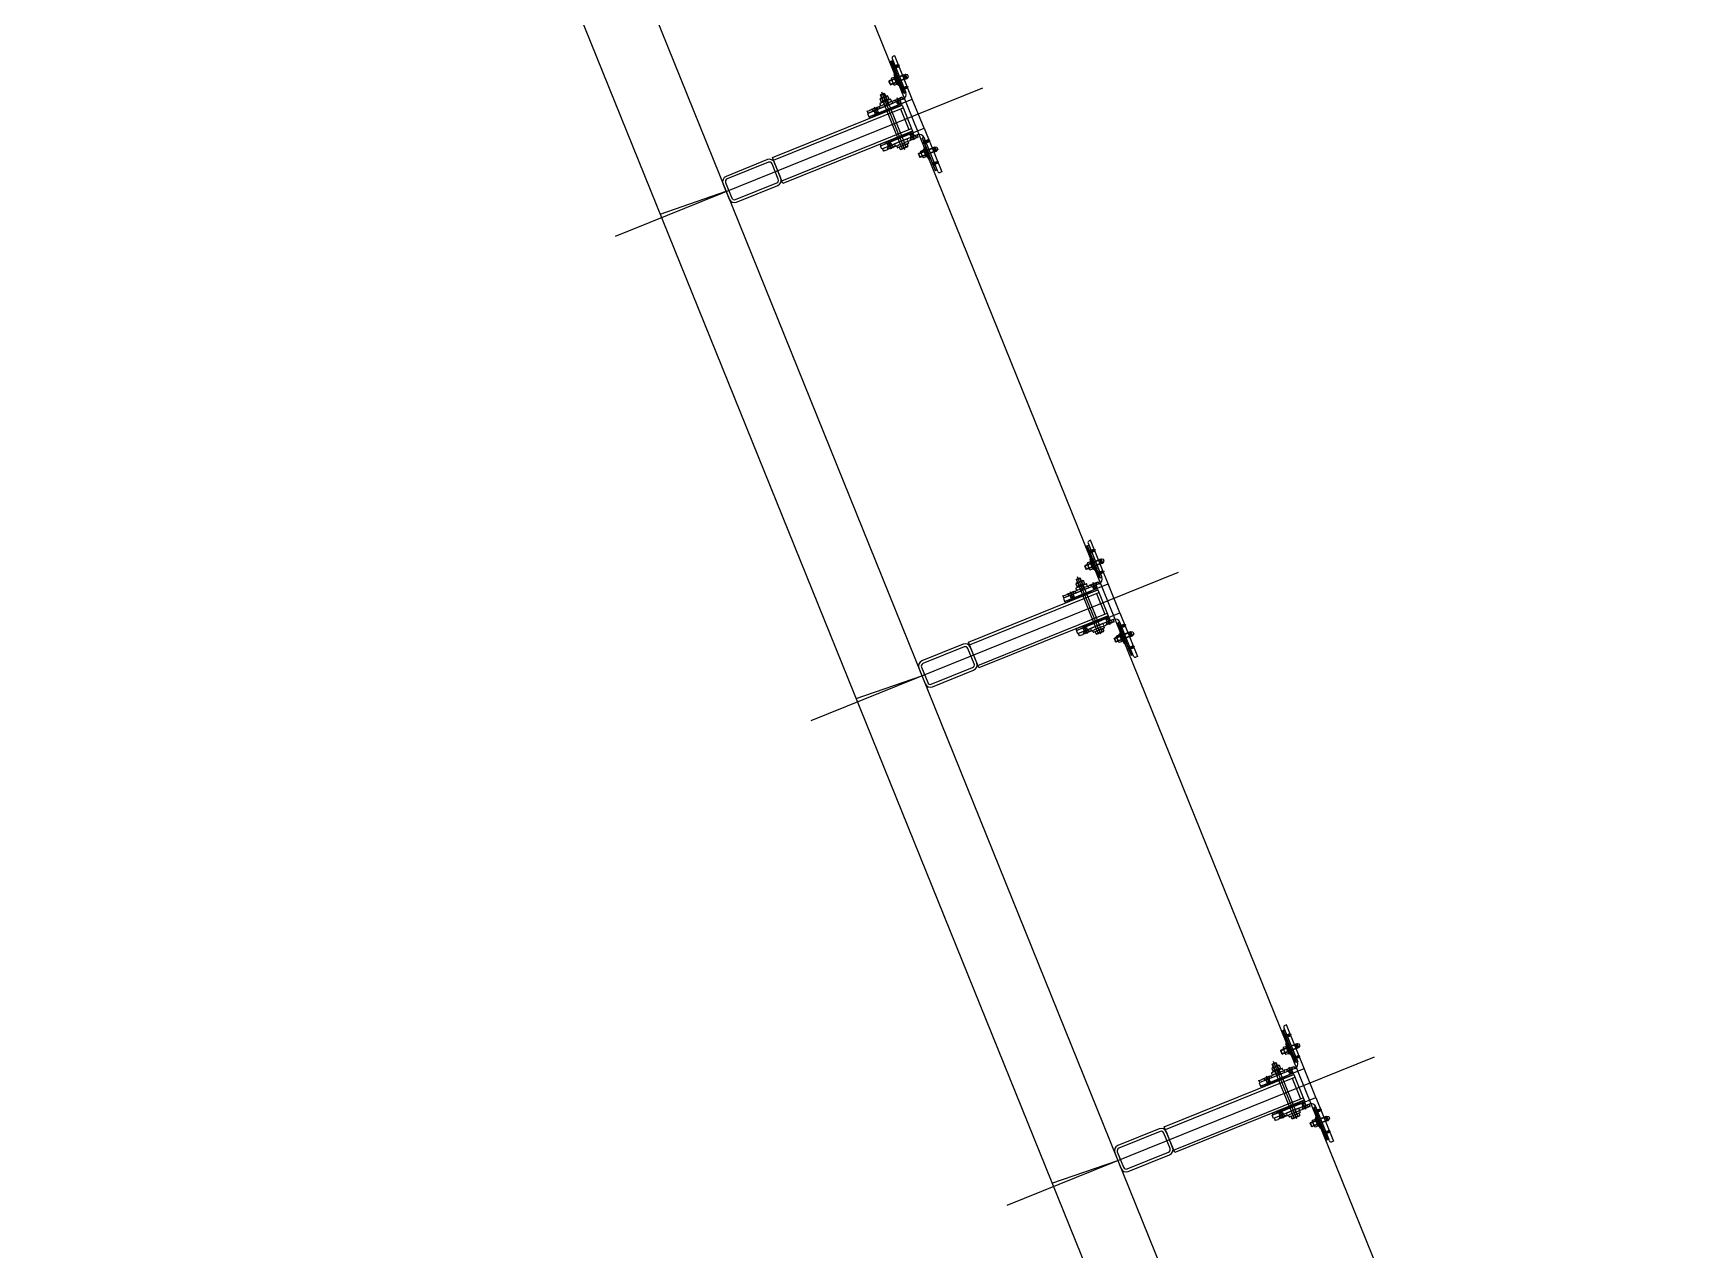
# Model space of a CAD drawing. Extents: x 809487 to 809680, y 818779 to 819225.
# Drawn here: x 809525.603 to 809530.392, y 818966.643 to 818970.139 of the extents above; entities that cross this region are included whole.
import ezdxf

# ---------------------------------------------------------------- set-up
doc = ezdxf.new("R2010")
doc.units = 0
for name, color, linetype in [('Default', 7, 'Continuous'), ('F-Glazing', 7, 'Continuous'), ('MAJ223__', 7, 'Continuous'), ('MAJ292_1', 7, 'Continuous'), ('MAJ292__', 7, 'Continuous'), ('MAJ314__scope', 7, 'Continuous'), ('MAJ318__', 7, 'Continuous'), ('MAJ322__', 7, 'Continuous'), ('MAJ325__', 7, 'Continuous'), ('MAJ520__', 7, 'Continuous'), ('WELDING', 7, 'Continuous')]:
    doc.layers.add(name, color=color, linetype=linetype)

# ---------------------------------------------------------------- blocks, each defined once
blk = doc.blocks.new('A$C62E2240C')
at = {"layer": 'MAJ223__'}
for p, q in [((-0.005, -0.01), (0.0181, -0.01)), ((0.005, -0.0058), (0.0135, -0.0058)), ((0.005, -0.0142), (0.0135, -0.0142)), ((0.0127, -0.005), (0.0127, -0.015))]:
    blk.add_line(p, q, dxfattribs=at)
blk.add_lwpolyline([(0, 0), (0.005, -0.005), (0.005, -0.015), (0, -0.02)], close=True, dxfattribs=at)
for points in [[(0, -0.0113), (0.0033, -0.0113), (0.0033, -0.0088), (0, -0.0088)], [(0.005, -0.005), (0.0127, -0.005), (0.0135, -0.0058), (0.0135, -0.0142), (0.0127, -0.015), (0.005, -0.015)]]:
    blk.add_lwpolyline(points, dxfattribs=at)
blk = doc.blocks.new('TM12NUT')
at = {"layer": 'Default'}
for p, q in [((0.0078, 0), (-0.0078, 0)), ((-0.0104, -0.0015), (-0.0104, -0.0085)), ((-0.0078, -0.01), (0.0078, -0.01)), ((-0.0052, -0.0085), (-0.0052, -0.0015)), ((0.0052, -0.0085), (0.0052, -0.0015)), ((0.0104, -0.0085), (0.0104, -0.0015))]:
    blk.add_line(p, q, dxfattribs=at)
for centre, radius, start, end in [((0, -0.0098), 0.00979, 57.7958, 122.2042), ((0.0078, -0.003), 0.00301, 30, 150), ((-0.0078, -0.003), 0.00301, 30, 150), ((-0.0078, -0.007), 0.00301, 210, 330), ((0, -0.0002), 0.00979, 237.7958, 302.2042), ((0.0078, -0.007), 0.00301, 210, 330)]:
    blk.add_arc(centre, radius, start, end, dxfattribs=at)
blk = doc.blocks.new('M12_WASH')
at = {"layer": 'Default'}
for p, q in [((0.0025, 0.0016), (0, 0.0009)), ((0, -0.0016), (0.0025, -0.0009))]:
    blk.add_line(p, q, dxfattribs=at)
blk.add_lwpolyline([(0, -0.012), (0.0025, -0.012), (0.0025, 0.012), (0, 0.012)], close=True, dxfattribs=at)
blk = doc.blocks.new('A$C392C4054')
at = {"layer": 'Default'}
for p, q in [((0.013, 0.05), (0, 0.05)), ((0.013, 0.047), (0, 0.047)), ((0.0016, 0.0468), (0.0016, 0)), ((0.0114, 0.0468), (0.0114, 0))]:
    blk.add_line(p, q, dxfattribs=at)
at = {"layer": 'MAJ292_1'}
for p, q in [((0.0005, 0.047), (0.0005, 0.0468)), ((0.0125, 0.047), (0.0125, 0.0468))]:
    blk.add_line(p, q, dxfattribs=at)
at = {"layer": 'MAJ318__'}
for p, q in [((0, 0.0517), (0.003, 0.057)), ((0, 0.0468), (0, 0.0517)), ((0.013, 0.0515), (0, 0.0515)), ((0.01, 0.057), (0.003, 0.057)), ((0.013, 0.0517), (0.01, 0.057)), ((0.013, 0.0468), (0.013, 0.0517)), ((0.013, 0.0468), (0, 0.0468)), ((0.0005, 0.0468), (0.0005, 0.0011)), ((0.0005, 0.0011), (0.0016, 0)), ((0.0125, 0.0011), (0.0005, 0.0011)), ((0.0054, 0), (0.0016, 0)), ((0.0065, 0.0011), (0.0054, 0)), ((0.0065, 0.0011), (0.0076, 0)), ((0.0114, 0), (0.0076, 0)), ((0.0114, 0), (0.0125, 0.0011)), ((0.0125, 0.0468), (0.0125, 0.0011))]:
    blk.add_line(p, q, dxfattribs=at)
blk = doc.blocks.new('M06MC13')
at = {"layer": 'Default'}
for p, q in [((-0.005, 0), (0.018, 0)), ((0.003, 0.0025), (0.013, 0.0025)), ((0.0125, -0.003), (0.0125, 0.003)), ((0.003, -0.0025), (0.013, -0.0025))]:
    blk.add_line(p, q, dxfattribs=at)
blk.add_lwpolyline([(0, -0.006), (0.003, -0.003), (0.003, 0.003), (0, 0.006)], close=True, dxfattribs=at)
for points in [[(0, 0.00075), (0.002, 0.00075), (0.002, -0.00075), (0, -0.00075)], [(0.003, -0.003), (0.0125, -0.003), (0.013, -0.0025), (0.013, 0.0025), (0.0125, 0.003), (0.003, 0.003)]]:
    blk.add_lwpolyline(points, dxfattribs=at)
blk = doc.blocks.new('M12HB160')
at = {"layer": 'Default'}
for p, q in [((-0.013, 0), (0.165, 0)), ((0.125, 0.005), (0.16, 0.005)), ((0.159, -0.006), (0.159, 0.006)), ((0.125, -0.005), (0.16, -0.005))]:
    blk.add_line(p, q, dxfattribs=at)
blk.add_lwpolyline([(-0.0065, -0.012), (-0.008, -0.0105), (-0.008, 0.0105), (-0.0065, 0.012), (0, 0.012), (0, -0.012)], close=True, dxfattribs=at)
for points in [[(-0.0064, 0.006), (0, 0.006), (0, 0.012), (-0.0064, 0.012)], [(0, -0.006), (0.159, -0.006), (0.16, -0.005), (0.16, 0.005), (0.159, 0.006), (0, 0.006)], [(0.124, -0.006), (0.125, -0.005), (0.125, 0.005), (0.124, 0.006)], [(-0.0064, -0.012), (0, -0.012), (0, -0.006), (-0.0064, -0.006)]]:
    blk.add_lwpolyline(points, dxfattribs=at)
for centre, radius, start, end in [((-0.0044, 0.009), 0.0036, 123.6264, 236.3736), ((0.004, 0), 0.012, 150, 210), ((-0.0044, -0.009), 0.0036, 123.6264, 236.3736)]:
    blk.add_arc(centre, radius, start, end, dxfattribs=at)
blk = doc.blocks.new('M12_NUT1')
at = {"layer": 'Default'}
blk.add_lwpolyline([(0.01, 0.0105), (0.01, -0.0105), (0.0085, -0.012), (0.0015, -0.012), (0, -0.0105), (0, 0.0105), (0.0015, 0.012), (0.0085, 0.012)], close=True, dxfattribs=at)
for points in [[(0.0016, 0.006), (0.0084, 0.006)], [(0.0016, 0.006), (0.0084, 0.006)], [(0.0084, -0.006), (0.0016, -0.006)], [(0.0084, -0.006), (0.0016, -0.006)]]:
    blk.add_lwpolyline(points, dxfattribs=at)
for centre, radius, start, end in [((0.0036, 0.009), 0.0036, 123.6264, 236.3736), ((0.012, 0), 0.012, 150, 210), ((0.0064, 0.009), 0.0036, 303.6264, 56.3736), ((-0.002, 0), 0.012, 330, 30), ((0.0036, -0.009), 0.0036, 123.6264, 236.3736), ((0.0064, -0.009), 0.0036, 303.6264, 56.3736)]:
    blk.add_arc(centre, radius, start, end, dxfattribs=at)

msp = doc.modelspace()

# ---------------------------------------------------------------- linework, layer by layer
at = {"layer": 'F-Glazing'}
for p, q in [((809527.2745, 818969.5562), (809528.3297, 818969.9826)), ((809528.1611, 818969.8659), (809528.1274, 818969.9494)), ((809528.0933, 818969.9216), (809528.1173, 818969.8623)), ((809528.1611, 818969.8659), (809528.1611, 818969.8659)), ((809527.8372, 818968.1636), (809528.8924, 818968.5899)), ((809528.7238, 818968.4732), (809528.6901, 818968.5567)), ((809528.656, 818968.5289), (809528.68, 818968.4696)), ((809528.7238, 818968.4732), (809528.7238, 818968.4732)), ((809528.3999, 818966.7709), (809529.455, 818967.1972)), ((809529.2865, 818967.0805), (809529.2528, 818967.164)), ((809529.2187, 818967.1362), (809529.2427, 818967.0769)), ((809529.2865, 818967.0805), (809529.2865, 818967.0805))]:
    msp.add_line(p, q, dxfattribs=at)
for points in [[(809528.0978, 818969.932), (809528.0959, 818969.9366), (809528.0053, 818969.8946), (809528.0034, 818969.8993)], [(809528.1277, 818969.8578), (809528.1296, 818969.8532), (809528.0352, 818969.8205), (809528.0371, 818969.8158)], [(809528.6604, 818968.5393), (809528.6586, 818968.544), (809528.5679, 818968.5019), (809528.5661, 818968.5066)], [(809528.6904, 818968.4651), (809528.6923, 818968.4605), (809528.5979, 818968.4278), (809528.5998, 818968.4231)], [(809529.2231, 818967.1466), (809529.2213, 818967.1513), (809529.1306, 818967.1093), (809529.1287, 818967.1139)], [(809529.2531, 818967.0725), (809529.255, 818967.0678), (809529.1606, 818967.0351), (809529.1625, 818967.0304)]]:
    msp.add_lwpolyline(points, close=True, dxfattribs=at)
at = {"layer": 'MAJ223__'}
for points in [[(809528.0336, 818969.9303), (809528.0355, 818969.9295), (809528.0364, 818969.9315), (809528.0383, 818969.9306), (809528.0392, 818969.9326), (809528.0411, 818969.9318), (809528.0419, 818969.9337), (809528.0439, 818969.9329), (809528.0447, 818969.9348), (809528.0467, 818969.934), (809528.0475, 818969.936), (809528.0495, 818969.9351), (809528.0503, 818969.9371), (809528.0522, 818969.9363), (809528.0531, 818969.9382), (809528.055, 818969.9374), (809528.0558, 818969.9393), (809528.0578, 818969.9385), (809528.0586, 818969.9405), (809528.0606, 818969.9396), (809528.0614, 818969.9416), (809528.0634, 818969.9408), (809528.0642, 818969.9427), (809528.0661, 818969.9419), (809528.067, 818969.9438), (809528.0689, 818969.943), (809528.0712, 818969.9374), (809528.035, 818969.9228), (809528.0328, 818969.9284)], [(809528.0804, 818969.8144), (809528.0812, 818969.8164), (809528.0832, 818969.8156), (809528.084, 818969.8175), (809528.086, 818969.8167), (809528.0868, 818969.8186), (809528.0888, 818969.8178), (809528.0896, 818969.8198), (809528.0915, 818969.8189), (809528.0924, 818969.8209), (809528.0943, 818969.8201), (809528.0952, 818969.822), (809528.0971, 818969.8212), (809528.0979, 818969.8231), (809528.0999, 818969.8223), (809528.1007, 818969.8243), (809528.1027, 818969.8234), (809528.1035, 818969.8254), (809528.1054, 818969.8246), (809528.1063, 818969.8265), (809528.1082, 818969.8257), (809528.1091, 818969.8276), (809528.111, 818969.8268), (809528.1118, 818969.8288), (809528.1138, 818969.8279), (809528.1146, 818969.8299), (809528.1124, 818969.8354), (809528.0762, 818969.8208), (809528.0785, 818969.8153)], [(809528.5963, 818968.5377), (809528.5982, 818968.5368), (809528.5991, 818968.5388), (809528.601, 818968.538), (809528.6018, 818968.5399), (809528.6038, 818968.5391), (809528.6046, 818968.541), (809528.6066, 818968.5402), (809528.6074, 818968.5422), (809528.6093, 818968.5413), (809528.6102, 818968.5433), (809528.6121, 818968.5424), (809528.613, 818968.5444), (809528.6149, 818968.5436), (809528.6157, 818968.5455), (809528.6177, 818968.5447), (809528.6185, 818968.5466), (809528.6205, 818968.5458), (809528.6213, 818968.5478), (809528.6233, 818968.5469), (809528.6241, 818968.5489), (809528.626, 818968.5481), (809528.6269, 818968.55), (809528.6288, 818968.5492), (809528.6296, 818968.5511), (809528.6316, 818968.5503), (809528.6338, 818968.5448), (809528.5977, 818968.5301), (809528.5954, 818968.5357)], [(809528.6431, 818968.4218), (809528.6439, 818968.4237), (809528.6459, 818968.4229), (809528.6467, 818968.4248), (809528.6487, 818968.424), (809528.6495, 818968.426), (809528.6514, 818968.4251), (809528.6523, 818968.4271), (809528.6542, 818968.4263), (809528.6551, 818968.4282), (809528.657, 818968.4274), (809528.6578, 818968.4293), (809528.6598, 818968.4285), (809528.6606, 818968.4305), (809528.6626, 818968.4296), (809528.6634, 818968.4316), (809528.6653, 818968.4307), (809528.6662, 818968.4327), (809528.6681, 818968.4319), (809528.669, 818968.4338), (809528.6709, 818968.433), (809528.6717, 818968.4349), (809528.6737, 818968.4341), (809528.6745, 818968.4361), (809528.6765, 818968.4352), (809528.6773, 818968.4372), (809528.6751, 818968.4428), (809528.6389, 818968.4282), (809528.6411, 818968.4226)], [(809529.159, 818967.145), (809529.1609, 818967.1441), (809529.1617, 818967.1461), (809529.1637, 818967.1453), (809529.1645, 818967.1472), (809529.1665, 818967.1464), (809529.1673, 818967.1483), (809529.1692, 818967.1475), (809529.1701, 818967.1495), (809529.172, 818967.1486), (809529.1729, 818967.1506), (809529.1748, 818967.1498), (809529.1756, 818967.1517), (809529.1776, 818967.1509), (809529.1784, 818967.1528), (809529.1804, 818967.152), (809529.1812, 818967.154), (809529.1832, 818967.1531), (809529.184, 818967.1551), (809529.1859, 818967.1543), (809529.1868, 818967.1562), (809529.1887, 818967.1554), (809529.1895, 818967.1573), (809529.1915, 818967.1565), (809529.1923, 818967.1585), (809529.1943, 818967.1576), (809529.1965, 818967.1521), (809529.1604, 818967.1375), (809529.1581, 818967.143)], [(809529.2058, 818967.0291), (809529.2066, 818967.031), (809529.2086, 818967.0302), (809529.2094, 818967.0322), (809529.2113, 818967.0313), (809529.2122, 818967.0333), (809529.2141, 818967.0324), (809529.215, 818967.0344), (809529.2169, 818967.0336), (809529.2177, 818967.0355), (809529.2197, 818967.0347), (809529.2205, 818967.0366), (809529.2225, 818967.0358), (809529.2233, 818967.0378), (809529.2252, 818967.0369), (809529.2261, 818967.0389), (809529.228, 818967.0381), (809529.2289, 818967.04), (809529.2308, 818967.0392), (809529.2316, 818967.0411), (809529.2336, 818967.0403), (809529.2344, 818967.0423), (809529.2364, 818967.0414), (809529.2372, 818967.0434), (809529.2392, 818967.0426), (809529.24, 818967.0445), (809529.2377, 818967.0501), (809529.2016, 818967.0355), (809529.2038, 818967.0299)]]:
    msp.add_lwpolyline(points, close=True, dxfattribs=at)
at = {"layer": 'MAJ292__'}
for p, q in [((809527.7288, 818969.7743), (809528.1008, 818969.9246)), ((809527.7528, 818969.715), (809528.1247, 818969.8652)), ((809528.2915, 818968.3816), (809528.6634, 818968.5319)), ((809528.3155, 818968.3223), (809528.6874, 818968.4726)), ((809528.8542, 818966.9889), (809529.2261, 818967.1392)), ((809528.8781, 818966.9296), (809529.2501, 818967.0799))]:
    msp.add_line(p, q, dxfattribs=at)
for points in [[(809527.9985, 818969.9081), (809528.0022, 818969.8988), (809528.1274, 818969.9494), (809528.0768, 818970.0745), (809528.0722, 818970.0727)], [(809528.0694, 818970.0662), (809528.1088, 818969.9688)], [(809528.1005, 818969.9493), (809527.9985, 818969.9081)], [(809528.0397, 818969.8061), (809528.0359, 818969.8153), (809528.1611, 818969.8659), (809528.2117, 818969.7407), (809528.207, 818969.7389)], [(809528.1417, 818969.8473), (809528.0397, 818969.8061)], [(809528.2005, 818969.7416), (809528.1612, 818969.839)], [(809527.711, 818969.7757), (809527.5923, 818969.7278)], [(809527.714, 818969.7683), (809527.5953, 818969.7204)], [(809527.7424, 818969.7194), (809527.7244, 818969.7639)], [(809527.7498, 818969.7224), (809527.7318, 818969.7669)], [(809527.5835, 818969.707), (809527.6014, 818969.6624)], [(809527.5909, 818969.7099), (809527.6089, 818969.6654)], [(809527.6193, 818969.661), (809527.7379, 818969.709)], [(809527.6223, 818969.6536), (809527.7409, 818969.7016)], [(809528.5612, 818968.5154), (809528.5649, 818968.5061), (809528.6901, 818968.5567), (809528.6395, 818968.6818), (809528.6349, 818968.68)], [(809528.6321, 818968.6735), (809528.6714, 818968.5761)], [(809528.6631, 818968.5566), (809528.5612, 818968.5154)], [(809528.6024, 818968.4134), (809528.5986, 818968.4227), (809528.7238, 818968.4732), (809528.7744, 818968.3481), (809528.7697, 818968.3462)], [(809528.7044, 818968.4546), (809528.6024, 818968.4134)], [(809528.7632, 818968.349), (809528.7239, 818968.4463)], [(809528.2737, 818968.383), (809528.155, 818968.3351)], [(809528.2767, 818968.3756), (809528.158, 818968.3277)], [(809528.305, 818968.3267), (809528.2871, 818968.3712)], [(809528.3125, 818968.3297), (809528.2945, 818968.3742)], [(809528.1461, 818968.3143), (809528.1641, 818968.2698)], [(809528.1536, 818968.3173), (809528.1715, 818968.2728)], [(809528.1819, 818968.2683), (809528.3006, 818968.3163)], [(809528.1849, 818968.2609), (809528.3036, 818968.3089)], [(809529.1238, 818967.1227), (809529.1276, 818967.1134), (809529.2528, 818967.164), (809529.2022, 818967.2892), (809529.1975, 818967.2873)], [(809529.1948, 818967.2808), (809529.2341, 818967.1834)], [(809529.2258, 818967.1639), (809529.1238, 818967.1227)], [(809529.165, 818967.0207), (809529.1613, 818967.03), (809529.2865, 818967.0805), (809529.337, 818966.9554), (809529.3324, 818966.9535)], [(809529.267, 818967.0619), (809529.165, 818967.0207)], [(809529.3259, 818966.9563), (809529.2866, 818967.0536)], [(809528.8363, 818966.9904), (809528.7177, 818966.9424)], [(809528.8393, 818966.9829), (809528.7207, 818966.935)], [(809528.8677, 818966.934), (809528.8497, 818966.9785)], [(809528.8751, 818966.937), (809528.8572, 818966.9815)], [(809528.7088, 818966.9216), (809528.7268, 818966.8771)], [(809528.7162, 818966.9246), (809528.7342, 818966.8801)], [(809528.7446, 818966.8757), (809528.8633, 818966.9236)], [(809528.7476, 818966.8682), (809528.8663, 818966.9162)]]:
    msp.add_lwpolyline(points, dxfattribs=at)
for points in [[(809527.7558, 818969.7075), (809527.7258, 818969.7817), (809528.0978, 818969.932), (809528.1277, 818969.8578)], [(809528.3185, 818968.3149), (809528.2885, 818968.389), (809528.6604, 818968.5393), (809528.6904, 818968.4651)], [(809528.8811, 818966.9222), (809528.8512, 818966.9964), (809529.2231, 818967.1466), (809529.2531, 818967.0725)]]:
    msp.add_lwpolyline(points, close=True, dxfattribs=at)
for centre, radius, start, end in [((809528.0741, 818970.068), 0.005, 112, 202), ((809528.0948, 818969.9632), 0.015, 292, 22), ((809528.1473, 818969.8334), 0.015, 22, 112), ((809527.717, 818969.7609), 0.016, 22, 112), ((809527.717, 818969.7609), 0.008, 22, 112), ((809527.5983, 818969.7129), 0.016, 112, 202), ((809527.5983, 818969.7129), 0.008, 112, 202), ((809527.735, 818969.7164), 0.008, 292, 22), ((809527.735, 818969.7164), 0.016, 292, 22), ((809528.2052, 818969.7435), 0.005, 202, 292), ((809527.6163, 818969.6684), 0.016, 202, 292), ((809527.6163, 818969.6684), 0.008, 202, 292), ((809528.6367, 818968.6753), 0.005, 112, 202), ((809528.6575, 818968.5705), 0.015, 292, 22), ((809528.71, 818968.4407), 0.015, 22, 112), ((809528.2797, 818968.3682), 0.016, 22, 112), ((809528.2797, 818968.3682), 0.008, 22, 112), ((809528.161, 818968.3203), 0.016, 112, 202), ((809528.161, 818968.3203), 0.008, 112, 202), ((809528.2976, 818968.3237), 0.008, 292, 22), ((809528.2976, 818968.3237), 0.016, 292, 22), ((809528.7678, 818968.3508), 0.005, 202, 292), ((809528.179, 818968.2758), 0.016, 202, 292), ((809528.179, 818968.2758), 0.008, 202, 292), ((809529.1994, 818967.2827), 0.005, 112, 202), ((809529.2202, 818967.1778), 0.015, 292, 22), ((809529.2727, 818967.048), 0.015, 22, 112), ((809528.8423, 818966.9755), 0.016, 22, 112), ((809528.8423, 818966.9755), 0.008, 22, 112), ((809528.7237, 818966.9276), 0.016, 112, 202), ((809528.7237, 818966.9276), 0.008, 112, 202), ((809528.8603, 818966.931), 0.008, 292, 22), ((809528.8603, 818966.931), 0.016, 292, 22), ((809529.3305, 818966.9581), 0.005, 202, 292), ((809528.7416, 818966.8831), 0.016, 202, 292), ((809528.7416, 818966.8831), 0.008, 202, 292)]:
    msp.add_arc(centre, radius, start, end, dxfattribs=at)
at = {"layer": 'MAJ314__scope'}
for p, q in [((809525.7919, 818974.1412), (809529.8586, 818964.0758)), ((809525.6026, 818974.076), (809529.6732, 818964.0008)), ((809526.4494, 818974.0492), (809530.3919, 818964.2912)), ((809527.4031, 818969.6195), (809527.5924, 818969.6847)), ((809527.9658, 818968.2268), (809528.1551, 818968.292)), ((809528.5284, 818966.8341), (809528.7178, 818966.8993))]:
    msp.add_line(p, q, dxfattribs=at)
at = {"layer": 'MAJ322__'}
for points in [[(809528.0659, 818970.0587), (809528.0715, 818970.061), (809528.1089, 818969.9684), (809528.1034, 818969.9661)], [(809528.1005, 818969.9493), (809528.0002, 818969.9088), (809527.9974, 818969.9157), (809527.9994, 818969.9149), (809528.0002, 818969.9169), (809528.0022, 818969.916), (809528.003, 818969.918), (809528.0049, 818969.9172), (809528.0058, 818969.9191), (809528.0077, 818969.9183), (809528.0086, 818969.9202), (809528.0105, 818969.9194), (809528.0113, 818969.9214), (809528.0133, 818969.9205), (809528.0141, 818969.9225), (809528.0161, 818969.9216), (809528.0169, 818969.9236), (809528.0189, 818969.9228), (809528.0197, 818969.9247), (809528.0216, 818969.9239), (809528.0225, 818969.9258), (809528.0244, 818969.925), (809528.0252, 818969.927), (809528.0272, 818969.9261), (809528.028, 818969.9281), (809528.03, 818969.9273), (809528.0308, 818969.9292), (809528.0328, 818969.9284), (809528.0336, 818969.9303), (809528.0355, 818969.9295), (809528.0364, 818969.9315), (809528.0383, 818969.9306), (809528.0392, 818969.9326), (809528.0411, 818969.9318), (809528.0419, 818969.9337), (809528.0439, 818969.9329), (809528.0447, 818969.9348), (809528.0467, 818969.934), (809528.0475, 818969.936), (809528.0495, 818969.9351), (809528.0503, 818969.9371), (809528.0522, 818969.9363), (809528.0531, 818969.9382), (809528.055, 818969.9374), (809528.0558, 818969.9393), (809528.0578, 818969.9385), (809528.0586, 818969.9405), (809528.0606, 818969.9396), (809528.0614, 818969.9416), (809528.0634, 818969.9408), (809528.0642, 818969.9427), (809528.0661, 818969.9419), (809528.067, 818969.9438), (809528.0689, 818969.943), (809528.0697, 818969.945), (809528.0717, 818969.9441), (809528.0725, 818969.9461), (809528.0745, 818969.9452), (809528.0753, 818969.9472), (809528.0773, 818969.9464), (809528.0781, 818969.9483), (809528.08, 818969.9475), (809528.0809, 818969.9494), (809528.0828, 818969.9486), (809528.0837, 818969.9506), (809528.0856, 818969.9497), (809528.0864, 818969.9517), (809528.0884, 818969.9509), (809528.0892, 818969.9528), (809528.0912, 818969.952), (809528.092, 818969.9539), (809528.094, 818969.9531), (809528.0948, 818969.9551), (809528.0967, 818969.9542), (809528.0968, 818969.9543), (809528.0977, 818969.9562)], [(809528.1417, 818969.8473), (809528.0414, 818969.8068), (809528.0443, 818969.7998), (809528.0451, 818969.8018), (809528.047, 818969.801), (809528.0479, 818969.8029), (809528.0498, 818969.8021), (809528.0506, 818969.804), (809528.0526, 818969.8032), (809528.0534, 818969.8052), (809528.0554, 818969.8043), (809528.0562, 818969.8063), (809528.0582, 818969.8055), (809528.059, 818969.8074), (809528.0609, 818969.8066), (809528.0618, 818969.8085), (809528.0637, 818969.8077), (809528.0646, 818969.8097), (809528.0665, 818969.8088), (809528.0673, 818969.8108), (809528.0693, 818969.8099), (809528.0701, 818969.8119), (809528.0721, 818969.8111), (809528.0729, 818969.813), (809528.0749, 818969.8122), (809528.0757, 818969.8141), (809528.0776, 818969.8133), (809528.0785, 818969.8153), (809528.0804, 818969.8144), (809528.0812, 818969.8164), (809528.0832, 818969.8156), (809528.084, 818969.8175), (809528.086, 818969.8167), (809528.0868, 818969.8186), (809528.0888, 818969.8178), (809528.0896, 818969.8198), (809528.0915, 818969.8189), (809528.0924, 818969.8209), (809528.0943, 818969.8201), (809528.0952, 818969.822), (809528.0971, 818969.8212), (809528.0979, 818969.8231), (809528.0999, 818969.8223), (809528.1007, 818969.8243), (809528.1027, 818969.8234), (809528.1035, 818969.8254), (809528.1054, 818969.8246), (809528.1063, 818969.8265), (809528.1082, 818969.8257), (809528.1091, 818969.8276), (809528.111, 818969.8268), (809528.1118, 818969.8288), (809528.1138, 818969.8279), (809528.1146, 818969.8299), (809528.1166, 818969.8291), (809528.1174, 818969.831), (809528.1194, 818969.8302), (809528.1202, 818969.8321), (809528.1221, 818969.8313), (809528.123, 818969.8333), (809528.1249, 818969.8324), (809528.1257, 818969.8344), (809528.1277, 818969.8335), (809528.1285, 818969.8355), (809528.1305, 818969.8347), (809528.1313, 818969.8366), (809528.1333, 818969.8358), (809528.1341, 818969.8377), (809528.136, 818969.8369), (809528.1369, 818969.8389), (809528.1388, 818969.838), (809528.1397, 818969.84), (809528.1416, 818969.8392), (809528.1424, 818969.8411), (809528.1425, 818969.8412), (809528.1445, 818969.8403)], [(809528.1929, 818969.7446), (809528.1984, 818969.7468), (809528.161, 818969.8394), (809528.1555, 818969.8371)], [(809528.6286, 818968.6661), (809528.6342, 818968.6683), (809528.6716, 818968.5757), (809528.666, 818968.5735)], [(809528.6631, 818968.5566), (809528.5629, 818968.5161), (809528.5601, 818968.523), (809528.5621, 818968.5222), (809528.5629, 818968.5242), (809528.5648, 818968.5233), (809528.5657, 818968.5253), (809528.5676, 818968.5245), (809528.5685, 818968.5264), (809528.5704, 818968.5256), (809528.5712, 818968.5275), (809528.5732, 818968.5267), (809528.574, 818968.5287), (809528.576, 818968.5278), (809528.5768, 818968.5298), (809528.5788, 818968.529), (809528.5796, 818968.5309), (809528.5815, 818968.5301), (809528.5824, 818968.532), (809528.5843, 818968.5312), (809528.5851, 818968.5332), (809528.5871, 818968.5323), (809528.5879, 818968.5343), (809528.5899, 818968.5335), (809528.5907, 818968.5354), (809528.5927, 818968.5346), (809528.5935, 818968.5365), (809528.5954, 818968.5357), (809528.5963, 818968.5377), (809528.5982, 818968.5368), (809528.5991, 818968.5388), (809528.601, 818968.538), (809528.6018, 818968.5399), (809528.6038, 818968.5391), (809528.6046, 818968.541), (809528.6066, 818968.5402), (809528.6074, 818968.5422), (809528.6093, 818968.5413), (809528.6102, 818968.5433), (809528.6121, 818968.5424), (809528.613, 818968.5444), (809528.6149, 818968.5436), (809528.6157, 818968.5455), (809528.6177, 818968.5447), (809528.6185, 818968.5466), (809528.6205, 818968.5458), (809528.6213, 818968.5478), (809528.6233, 818968.5469), (809528.6241, 818968.5489), (809528.626, 818968.5481), (809528.6269, 818968.55), (809528.6288, 818968.5492), (809528.6296, 818968.5511), (809528.6316, 818968.5503), (809528.6324, 818968.5523), (809528.6344, 818968.5514), (809528.6352, 818968.5534), (809528.6372, 818968.5526), (809528.638, 818968.5545), (809528.6399, 818968.5537), (809528.6408, 818968.5556), (809528.6427, 818968.5548), (809528.6436, 818968.5568), (809528.6455, 818968.5559), (809528.6463, 818968.5579), (809528.6483, 818968.5571), (809528.6491, 818968.559), (809528.6511, 818968.5582), (809528.6519, 818968.5601), (809528.6539, 818968.5593), (809528.6547, 818968.5613), (809528.6566, 818968.5604), (809528.6575, 818968.5624), (809528.6594, 818968.5616), (809528.6595, 818968.5616), (809528.6603, 818968.5635)], [(809528.7044, 818968.4546), (809528.6041, 818968.4141), (809528.6069, 818968.4071), (809528.6078, 818968.4091), (809528.6097, 818968.4083), (809528.6105, 818968.4102), (809528.6125, 818968.4094), (809528.6133, 818968.4113), (809528.6153, 818968.4105), (809528.6161, 818968.4125), (809528.6181, 818968.4116), (809528.6189, 818968.4136), (809528.6208, 818968.4128), (809528.6217, 818968.4147), (809528.6236, 818968.4139), (809528.6245, 818968.4158), (809528.6264, 818968.415), (809528.6272, 818968.417), (809528.6292, 818968.4161), (809528.63, 818968.4181), (809528.632, 818968.4173), (809528.6328, 818968.4192), (809528.6348, 818968.4184), (809528.6356, 818968.4203), (809528.6375, 818968.4195), (809528.6384, 818968.4215), (809528.6403, 818968.4206), (809528.6411, 818968.4226), (809528.6431, 818968.4218), (809528.6439, 818968.4237), (809528.6459, 818968.4229), (809528.6467, 818968.4248), (809528.6487, 818968.424), (809528.6495, 818968.426), (809528.6514, 818968.4251), (809528.6523, 818968.4271), (809528.6542, 818968.4263), (809528.6551, 818968.4282), (809528.657, 818968.4274), (809528.6578, 818968.4293), (809528.6598, 818968.4285), (809528.6606, 818968.4305), (809528.6626, 818968.4296), (809528.6634, 818968.4316), (809528.6653, 818968.4307), (809528.6662, 818968.4327), (809528.6681, 818968.4319), (809528.669, 818968.4338), (809528.6709, 818968.433), (809528.6717, 818968.4349), (809528.6737, 818968.4341), (809528.6745, 818968.4361), (809528.6765, 818968.4352), (809528.6773, 818968.4372), (809528.6793, 818968.4364), (809528.6801, 818968.4383), (809528.682, 818968.4375), (809528.6829, 818968.4394), (809528.6848, 818968.4386), (809528.6856, 818968.4406), (809528.6876, 818968.4397), (809528.6884, 818968.4417), (809528.6904, 818968.4409), (809528.6912, 818968.4428), (809528.6932, 818968.442), (809528.694, 818968.4439), (809528.6959, 818968.4431), (809528.6968, 818968.4451), (809528.6987, 818968.4442), (809528.6996, 818968.4462), (809528.7015, 818968.4454), (809528.7023, 818968.4473), (809528.7043, 818968.4465), (809528.7051, 818968.4484), (809528.7052, 818968.4485), (809528.7072, 818968.4476)], [(809528.7556, 818968.3519), (809528.7611, 818968.3541), (809528.7237, 818968.4467), (809528.7182, 818968.4445)], [(809529.1913, 818967.2734), (809529.1969, 818967.2756), (809529.2343, 818967.183), (809529.2287, 818967.1808)], [(809529.2258, 818967.1639), (809529.1256, 818967.1234), (809529.1228, 818967.1304), (809529.1247, 818967.1295), (809529.1256, 818967.1315), (809529.1275, 818967.1307), (809529.1284, 818967.1326), (809529.1303, 818967.1318), (809529.1311, 818967.1337), (809529.1331, 818967.1329), (809529.1339, 818967.1349), (809529.1359, 818967.134), (809529.1367, 818967.136), (809529.1387, 818967.1352), (809529.1395, 818967.1371), (809529.1414, 818967.1363), (809529.1423, 818967.1382), (809529.1442, 818967.1374), (809529.145, 818967.1394), (809529.147, 818967.1385), (809529.1478, 818967.1405), (809529.1498, 818967.1396), (809529.1506, 818967.1416), (809529.1526, 818967.1408), (809529.1534, 818967.1427), (809529.1553, 818967.1419), (809529.1562, 818967.1438), (809529.1581, 818967.143), (809529.159, 818967.145), (809529.1609, 818967.1441), (809529.1617, 818967.1461), (809529.1637, 818967.1453), (809529.1645, 818967.1472), (809529.1665, 818967.1464), (809529.1673, 818967.1483), (809529.1692, 818967.1475), (809529.1701, 818967.1495), (809529.172, 818967.1486), (809529.1729, 818967.1506), (809529.1748, 818967.1498), (809529.1756, 818967.1517), (809529.1776, 818967.1509), (809529.1784, 818967.1528), (809529.1804, 818967.152), (809529.1812, 818967.154), (809529.1832, 818967.1531), (809529.184, 818967.1551), (809529.1859, 818967.1543), (809529.1868, 818967.1562), (809529.1887, 818967.1554), (809529.1895, 818967.1573), (809529.1915, 818967.1565), (809529.1923, 818967.1585), (809529.1943, 818967.1576), (809529.1951, 818967.1596), (809529.1971, 818967.1588), (809529.1979, 818967.1607), (809529.1998, 818967.1599), (809529.2007, 818967.1618), (809529.2026, 818967.161), (809529.2035, 818967.163), (809529.2054, 818967.1621), (809529.2062, 818967.1641), (809529.2082, 818967.1632), (809529.209, 818967.1652), (809529.211, 818967.1644), (809529.2118, 818967.1663), (809529.2138, 818967.1655), (809529.2146, 818967.1674), (809529.2165, 818967.1666), (809529.2174, 818967.1686), (809529.2193, 818967.1677), (809529.2201, 818967.1697), (809529.2221, 818967.1689), (809529.2222, 818967.1689), (809529.223, 818967.1709)], [(809529.267, 818967.0619), (809529.1668, 818967.0214), (809529.1696, 818967.0145), (809529.1704, 818967.0164), (809529.1724, 818967.0156), (809529.1732, 818967.0175), (809529.1752, 818967.0167), (809529.176, 818967.0187), (809529.178, 818967.0178), (809529.1788, 818967.0198), (809529.1807, 818967.019), (809529.1816, 818967.0209), (809529.1835, 818967.0201), (809529.1844, 818967.022), (809529.1863, 818967.0212), (809529.1871, 818967.0232), (809529.1891, 818967.0223), (809529.1899, 818967.0243), (809529.1919, 818967.0235), (809529.1927, 818967.0254), (809529.1947, 818967.0246), (809529.1955, 818967.0265), (809529.1974, 818967.0257), (809529.1983, 818967.0277), (809529.2002, 818967.0268), (809529.201, 818967.0288), (809529.203, 818967.028), (809529.2038, 818967.0299), (809529.2058, 818967.0291), (809529.2066, 818967.031), (809529.2086, 818967.0302), (809529.2094, 818967.0322), (809529.2113, 818967.0313), (809529.2122, 818967.0333), (809529.2141, 818967.0324), (809529.215, 818967.0344), (809529.2169, 818967.0336), (809529.2177, 818967.0355), (809529.2197, 818967.0347), (809529.2205, 818967.0366), (809529.2225, 818967.0358), (809529.2233, 818967.0378), (809529.2252, 818967.0369), (809529.2261, 818967.0389), (809529.228, 818967.0381), (809529.2289, 818967.04), (809529.2308, 818967.0392), (809529.2316, 818967.0411), (809529.2336, 818967.0403), (809529.2344, 818967.0423), (809529.2364, 818967.0414), (809529.2372, 818967.0434), (809529.2392, 818967.0426), (809529.24, 818967.0445), (809529.2419, 818967.0437), (809529.2428, 818967.0456), (809529.2447, 818967.0448), (809529.2455, 818967.0468), (809529.2475, 818967.0459), (809529.2483, 818967.0479), (809529.2503, 818967.0471), (809529.2511, 818967.049), (809529.2531, 818967.0482), (809529.2539, 818967.0501), (809529.2558, 818967.0493), (809529.2567, 818967.0513), (809529.2586, 818967.0504), (809529.2595, 818967.0524), (809529.2614, 818967.0516), (809529.2622, 818967.0535), (809529.2642, 818967.0527), (809529.265, 818967.0546), (809529.267, 818967.0538), (809529.2678, 818967.0558), (809529.2679, 818967.0558), (809529.2698, 818967.055)], [(809529.3182, 818966.9592), (809529.3238, 818966.9614), (809529.2864, 818967.054), (809529.2808, 818967.0518)]]:
    msp.add_lwpolyline(points, close=True, dxfattribs=at)
for points in [[(809528.0872, 818969.9901), (809528.0824, 818970.002), (809528.0828, 818970.005), (809528.0804, 818970.0069), (809528.0752, 818970.0197)], [(809528.0758, 818970.021), (809528.0818, 818970.0235), (809528.0945, 818969.992), (809528.0885, 818969.9895)], [(809528.0643, 818969.9492), (809528.0523, 818969.9444), (809528.0504, 818969.942), (809528.0475, 818969.9424), (809528.0346, 818969.9372)], [(809528.0475, 818969.936), (809528.0495, 818969.9351), (809528.0503, 818969.9371), (809528.0522, 818969.9363), (809528.0531, 818969.9382), (809528.055, 818969.9374), (809528.0558, 818969.9393), (809528.0578, 818969.9385), (809528.0586, 818969.9405), (809528.0606, 818969.9396), (809528.0614, 818969.9416), (809528.0634, 818969.9408), (809528.0642, 818969.9427), (809528.0661, 818969.9419), (809528.067, 818969.9438), (809528.0674, 818969.944), (809528.0656, 818969.9487)], [(809528.034, 818969.9359), (809528.0359, 818969.9313), (809528.0364, 818969.9315), (809528.0383, 818969.9306), (809528.0392, 818969.9326), (809528.0411, 818969.9318), (809528.0419, 818969.9337), (809528.0439, 818969.9329), (809528.0447, 818969.9348), (809528.0467, 818969.934), (809528.0475, 818969.936)], [(809528.0846, 818969.8107), (809528.0827, 818969.8154), (809528.0832, 818969.8156), (809528.084, 818969.8175), (809528.086, 818969.8167), (809528.0868, 818969.8186), (809528.0888, 818969.8178), (809528.0896, 818969.8198), (809528.0915, 818969.8189), (809528.0924, 818969.8209), (809528.0943, 818969.8201)], [(809528.1156, 818969.8222), (809528.1036, 818969.8173), (809528.1006, 818969.8178), (809528.0988, 818969.8154), (809528.0859, 818969.8102)], [(809528.0943, 818969.8201), (809528.0952, 818969.822), (809528.0971, 818969.8212), (809528.0979, 818969.8231), (809528.0999, 818969.8223), (809528.1007, 818969.8243), (809528.1027, 818969.8234), (809528.1035, 818969.8254), (809528.1054, 818969.8246), (809528.1063, 818969.8265), (809528.1082, 818969.8257), (809528.1091, 818969.8276), (809528.111, 818969.8268), (809528.1118, 818969.8288), (809528.1138, 818969.8279), (809528.1143, 818969.8281), (809528.1161, 818969.8235)], [(809528.1605, 818969.8087), (809528.1653, 818969.7968), (809528.1677, 818969.7949), (809528.1673, 818969.7919), (809528.1725, 818969.7791)], [(809528.1738, 818969.7785), (809528.1798, 818969.7809), (809528.1671, 818969.8125), (809528.161, 818969.81)], [(809528.6499, 818968.5974), (809528.6451, 818968.6094), (809528.6455, 818968.6123), (809528.6431, 818968.6142), (809528.6379, 818968.6271)], [(809528.6385, 818968.6284), (809528.6445, 818968.6308), (809528.6572, 818968.5993), (809528.6512, 818968.5968)], [(809528.6269, 818968.5565), (809528.615, 818968.5517), (809528.6131, 818968.5493), (809528.6102, 818968.5497), (809528.5973, 818968.5445)], [(809528.6102, 818968.5433), (809528.6121, 818968.5424), (809528.613, 818968.5444), (809528.6149, 818968.5436), (809528.6157, 818968.5455), (809528.6177, 818968.5447), (809528.6185, 818968.5466), (809528.6205, 818968.5458), (809528.6213, 818968.5478), (809528.6233, 818968.5469), (809528.6241, 818968.5489), (809528.626, 818968.5481), (809528.6269, 818968.55), (809528.6288, 818968.5492), (809528.6296, 818968.5511), (809528.6301, 818968.5513), (809528.6282, 818968.556)], [(809528.5967, 818968.5432), (809528.5986, 818968.5386), (809528.5991, 818968.5388), (809528.601, 818968.538), (809528.6018, 818968.5399), (809528.6038, 818968.5391), (809528.6046, 818968.541), (809528.6066, 818968.5402), (809528.6074, 818968.5422), (809528.6093, 818968.5413), (809528.6102, 818968.5433)], [(809528.6473, 818968.4181), (809528.6454, 818968.4227), (809528.6459, 818968.4229), (809528.6467, 818968.4248), (809528.6487, 818968.424), (809528.6495, 818968.426), (809528.6514, 818968.4251), (809528.6523, 818968.4271), (809528.6542, 818968.4263), (809528.6551, 818968.4282), (809528.657, 818968.4274)], [(809528.6783, 818968.4295), (809528.6663, 818968.4247), (809528.6633, 818968.4251), (809528.6615, 818968.4227), (809528.6486, 818968.4175)], [(809528.657, 818968.4274), (809528.6578, 818968.4293), (809528.6598, 818968.4285), (809528.6606, 818968.4305), (809528.6626, 818968.4296), (809528.6634, 818968.4316), (809528.6653, 818968.4307), (809528.6662, 818968.4327), (809528.6681, 818968.4319), (809528.669, 818968.4338), (809528.6709, 818968.433), (809528.6717, 818968.4349), (809528.6737, 818968.4341), (809528.6745, 818968.4361), (809528.6765, 818968.4352), (809528.6769, 818968.4354), (809528.6788, 818968.4308)], [(809528.7232, 818968.416), (809528.728, 818968.4041), (809528.7304, 818968.4022), (809528.7299, 818968.3993), (809528.7352, 818968.3864)], [(809528.7365, 818968.3858), (809528.7425, 818968.3883), (809528.7297, 818968.4198), (809528.7237, 818968.4173)], [(809529.2126, 818967.2047), (809529.2077, 818967.2167), (809529.2082, 818967.2196), (809529.2058, 818967.2215), (809529.2006, 818967.2344)], [(809529.2011, 818967.2357), (809529.2072, 818967.2381), (809529.2199, 818967.2066), (809529.2139, 818967.2042)], [(809529.1896, 818967.1638), (809529.1777, 818967.159), (809529.1758, 818967.1566), (809529.1728, 818967.1571), (809529.1599, 818967.1518)], [(809529.1729, 818967.1506), (809529.1748, 818967.1498), (809529.1756, 818967.1517), (809529.1776, 818967.1509), (809529.1784, 818967.1528), (809529.1804, 818967.152), (809529.1812, 818967.154), (809529.1832, 818967.1531), (809529.184, 818967.1551), (809529.1859, 818967.1543), (809529.1868, 818967.1562), (809529.1887, 818967.1554), (809529.1895, 818967.1573), (809529.1915, 818967.1565), (809529.1923, 818967.1585), (809529.1928, 818967.1586), (809529.1909, 818967.1633)], [(809529.1594, 818967.1505), (809529.1613, 818967.1459), (809529.1617, 818967.1461), (809529.1637, 818967.1453), (809529.1645, 818967.1472), (809529.1665, 818967.1464), (809529.1673, 818967.1483), (809529.1692, 818967.1475), (809529.1701, 818967.1495), (809529.172, 818967.1486), (809529.1729, 818967.1506)], [(809529.21, 818967.0254), (809529.2081, 818967.03), (809529.2086, 818967.0302), (809529.2094, 818967.0322), (809529.2113, 818967.0313), (809529.2122, 818967.0333), (809529.2141, 818967.0324), (809529.215, 818967.0344), (809529.2169, 818967.0336), (809529.2177, 818967.0355), (809529.2197, 818967.0347)], [(809529.2409, 818967.0368), (809529.229, 818967.032), (809529.226, 818967.0324), (809529.2242, 818967.03), (809529.2113, 818967.0248)], [(809529.2197, 818967.0347), (809529.2205, 818967.0366), (809529.2225, 818967.0358), (809529.2233, 818967.0378), (809529.2252, 818967.0369), (809529.2261, 818967.0389), (809529.228, 818967.0381), (809529.2289, 818967.04), (809529.2308, 818967.0392), (809529.2316, 818967.0411), (809529.2336, 818967.0403), (809529.2344, 818967.0423), (809529.2364, 818967.0414), (809529.2372, 818967.0434), (809529.2392, 818967.0426), (809529.2396, 818967.0427), (809529.2415, 818967.0381)], [(809529.2858, 818967.0234), (809529.2907, 818967.0114), (809529.293, 818967.0095), (809529.2926, 818967.0066), (809529.2978, 818966.9937)], [(809529.2991, 818966.9931), (809529.3052, 818966.9956), (809529.2924, 818967.0271), (809529.2864, 818967.0247)]]:
    msp.add_lwpolyline(points, dxfattribs=at)
for centre, start, end in [((809528.0762, 818970.0201), 112, 202), ((809528.0881, 818969.9905), 202, 292), ((809528.0646, 818969.9483), 22, 112), ((809528.035, 818969.9363), 112, 202), ((809528.0855, 818969.8111), 202, 292), ((809528.1152, 818969.8231), 292, 22), ((809528.1614, 818969.8091), 112, 202), ((809528.1734, 818969.7794), 202, 292), ((809528.6388, 818968.6274), 112, 202), ((809528.6508, 818968.5978), 202, 292), ((809528.6273, 818968.5556), 22, 112), ((809528.5976, 818968.5436), 112, 202), ((809528.6482, 818968.4184), 202, 292), ((809528.6779, 818968.4304), 292, 22), ((809528.7241, 818968.4164), 112, 202), ((809528.7361, 818968.3867), 202, 292), ((809529.2015, 818967.2348), 112, 202), ((809529.19, 818967.1629), 22, 112), ((809529.2135, 818967.2051), 202, 292), ((809529.1603, 818967.1509), 112, 202), ((809529.2109, 818967.0257), 202, 292), ((809529.2406, 818967.0377), 292, 22), ((809529.2868, 818967.0237), 112, 202), ((809529.2988, 818966.9941), 202, 292)]:
    msp.add_arc(centre, 0.001, start, end, dxfattribs=at)
at = {"layer": 'MAJ325__'}
for p, q in [((809528.0673, 818970.0593), (809528.1047, 818969.9667)), ((809528.0804, 818970.0229), (809528.0931, 818969.9914)), ((809528.1943, 818969.7451), (809528.1569, 818969.8377)), ((809528.1784, 818969.7804), (809528.1657, 818969.8119)), ((809528.63, 818968.6666), (809528.6674, 818968.574)), ((809528.6431, 818968.6302), (809528.6558, 818968.5987)), ((809528.757, 818968.3524), (809528.7195, 818968.445)), ((809528.7411, 818968.3877), (809528.7284, 818968.4192)), ((809529.1927, 818967.2739), (809529.2301, 818967.1813)), ((809529.2058, 818967.2376), (809529.2185, 818967.206)), ((809529.3196, 818966.9597), (809529.2822, 818967.0523)), ((809529.3038, 818966.995), (809529.291, 818967.0265))]:
    msp.add_line(p, q, dxfattribs=at)

# ---------------------------------------------------------------- block references
at = {"layer": 'MAJ223__'}
for name, p, rotation in [('M06MC13', (809528.0747, 818970.041), 21.999998599424746), ('A$C62E2240C', (809528.0944, 818969.9533), -68.00000140057527), ('A$C62E2240C', (809528.0563, 818969.8063), 111.99999859942474), ('M06MC13', (809528.1619, 818969.8254), 21.999998599424746), ('M06MC13', (809528.6374, 818968.6484), 21.999998599424746), ('A$C62E2240C', (809528.6571, 818968.5606), -68.00000140057527), ('A$C62E2240C', (809528.619, 818968.4136), 111.99999859942474), ('M06MC13', (809528.7245, 818968.4327), 21.999998599424746), ('M06MC13', (809529.2001, 818967.2557), 21.999998599424746), ('A$C62E2240C', (809529.2198, 818967.1679), -68.00000140057527), ('A$C62E2240C', (809529.1817, 818967.0209), 111.99999859942474), ('M06MC13', (809529.2872, 818967.04), 21.999998599424746)]:
    msp.add_blockref(name, p, dxfattribs=dict(at, rotation=rotation))
for name, p, yscale, rotation in [('M06MC13', (809528.0998, 818969.9791), -1.0000000000000002, 21.999998599424746), ('A$C62E2240C', (809528.0106, 818969.9194), -1.0000000000000002, -68.00000140057524), ('A$C62E2240C', (809528.1401, 818969.8402), -1.0000000000000004, 111.99999859942474), ('M06MC13', (809528.1869, 818969.7634), -1.0000000000000002, 21.999998599424746), ('M06MC13', (809528.6624, 818968.5864), -1.0000000000000002, 21.999998599424746), ('A$C62E2240C', (809528.5733, 818968.5267), -1.0000000000000002, -68.00000140057524), ('A$C62E2240C', (809528.7028, 818968.4475), -1.0000000000000004, 111.99999859942474), ('M06MC13', (809528.7496, 818968.3707), -1.0000000000000002, 21.999998599424746), ('M06MC13', (809529.2251, 818967.1937), -1.0000000000000002, 21.999998599424746), ('A$C62E2240C', (809529.136, 818967.1341), -1.0000000000000002, -68.00000140057524), ('A$C62E2240C', (809529.2655, 818967.0548), -1.0000000000000004, 111.99999859942474), ('M06MC13', (809529.3123, 818966.978), -1.0000000000000002, 21.999998599424746)]:
    msp.add_blockref(name, p, dxfattribs=dict(at, yscale=yscale, rotation=rotation))
at = {"layer": 'MAJ292__', "yscale": -1.0000000000000004, "rotation": 111.99999859942474}
for name, p in [('M12_NUT1', (809528.0489, 818969.9457)), ('M12_WASH', (809528.0499, 818969.9434)), ('M12_NUT1', (809528.6116, 818968.553)), ('M12_WASH', (809528.6126, 818968.5507)), ('M12_NUT1', (809529.1743, 818967.1603)), ('M12_WASH', (809529.1752, 818967.158))]:
    msp.add_blockref(name, p, dxfattribs=at)
at = {"layer": 'MAJ520__'}
for name, p, rotation in [('TM12NUT', (809528.0793, 818970.003), -68.00000140057527), ('M12_WASH', (809528.0816, 818970.0039), -158.00000140057526), ('TM12NUT', (809528.642, 818968.6103), -68.00000140057527), ('M12_WASH', (809528.6443, 818968.6112), -158.00000140057526), ('TM12NUT', (809529.2047, 818967.2176), -68.00000140057527), ('M12_WASH', (809529.207, 818967.2185), -158.00000140057526)]:
    msp.add_blockref(name, p, dxfattribs=dict(at, rotation=rotation))
for name, p, yscale, rotation in [('M12HB160', (809528.1012, 818969.8164), -1.0000000000000004, 111.99999859942474), ('TM12NUT', (809528.1637, 818969.794), -1.0000000000000004, 111.99999859942474), ('M12_WASH', (809528.1661, 818969.7949), -1.0000000000000002, -158.00000140057526), ('M12HB160', (809528.6639, 818968.4237), -1.0000000000000004, 111.99999859942474), ('TM12NUT', (809528.7264, 818968.4013), -1.0000000000000004, 111.99999859942474), ('M12_WASH', (809528.7287, 818968.4022), -1.0000000000000002, -158.00000140057526), ('M12HB160', (809529.2266, 818967.031), -1.0000000000000004, 111.99999859942474), ('TM12NUT', (809529.2891, 818967.0086), -1.0000000000000004, 111.99999859942474), ('M12_WASH', (809529.2914, 818967.0095), -1.0000000000000002, -158.00000140057526)]:
    msp.add_blockref(name, p, dxfattribs=dict(at, yscale=yscale, rotation=rotation))
at = {"layer": 'WELDING', "rotation": -68.00000140057527}
for p in [(809528.0597, 818970.002), (809528.6223, 818968.6093), (809529.185, 818967.2167)]:
    msp.add_blockref('A$C392C4054', p, dxfattribs=at)
at = {"layer": 'WELDING', "yscale": -1.0000000000000004, "rotation": 111.99999859942474}
for p in [(809528.149, 818969.781), (809528.7116, 818968.3883), (809529.2743, 818966.9956)]:
    msp.add_blockref('A$C392C4054', p, dxfattribs=at)

doc.saveas('drawing.dxf')
